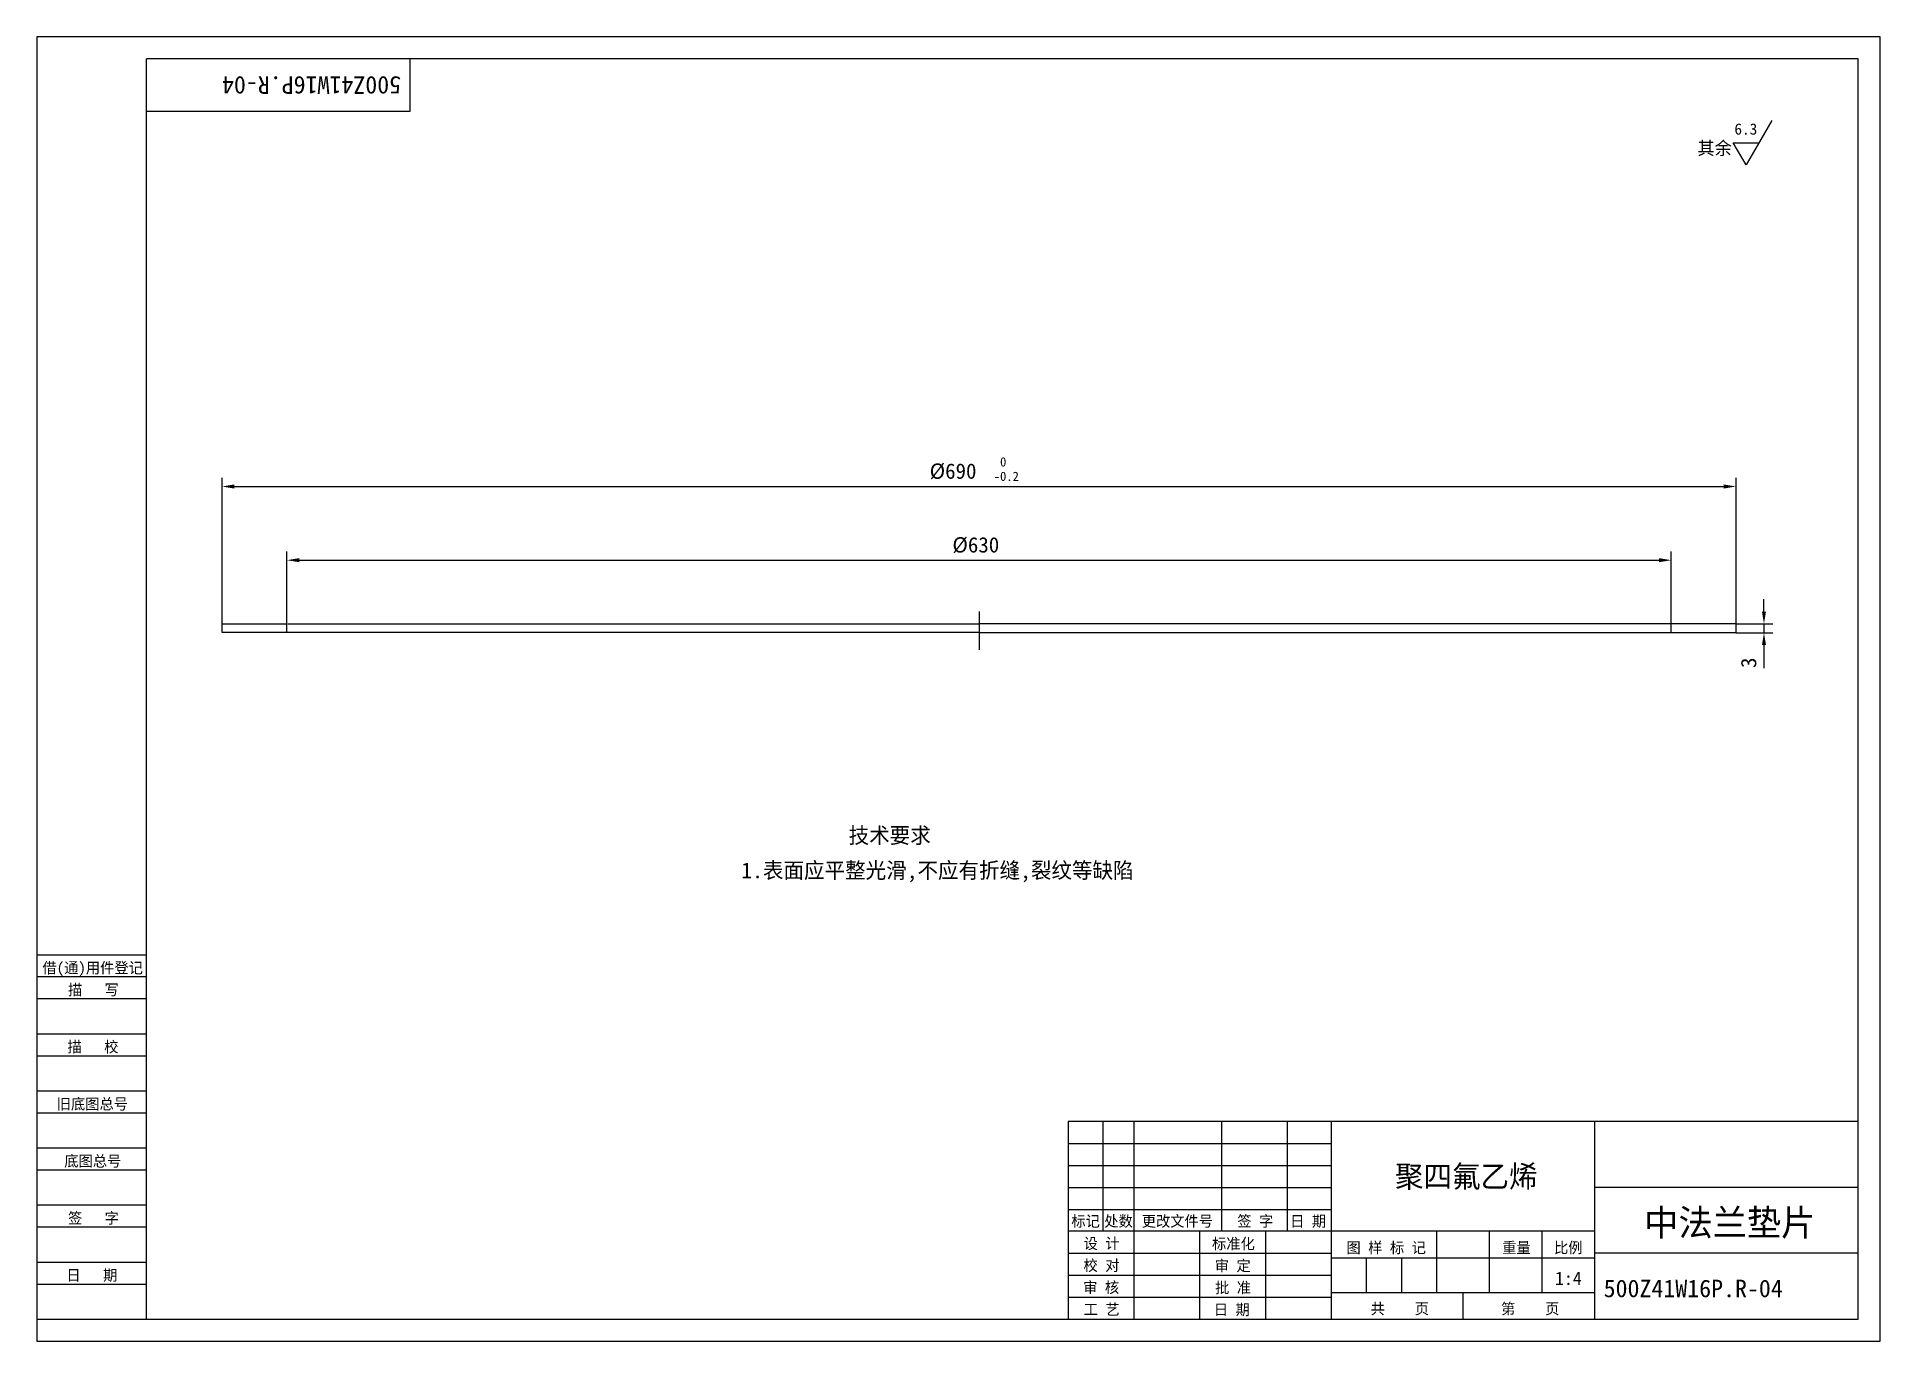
# Model space of a CAD drawing. Header units: metres. Extents: x 0 to 420, y 0 to 297.
import ezdxf

# ---------------------------------------------------------------- set-up
doc = ezdxf.new("R2010")
doc.units = ezdxf.units.M
for name, color, linetype in [('C', 6, 'Continuous'), ('D', 1, 'Continuous'), ('FL', 5, 'Continuous'), ('T', 7, 'Continuous'), ('TL', 4, 'Continuous')]:
    doc.layers.add(name, color=color, linetype=linetype)

# ---------------------------------------------------------------- blocks, each defined once
blk = doc.blocks.new('TUKUN3')
at = {"layer": 'FL'}
for p, q in [((420, 297), (0, 297)), ((0, 297), (0, 0)), ((420, 0), (420, 297)), ((0, 78), (25, 78)), ((0, 70), (25, 70)), ((0, 65), (25, 65)), ((0, 57), (25, 57)), ((0, 52), (25, 52)), ((243, 25), (243, 50)), ((250, 5), (250, 50)), ((270, 25), (270, 50)), ((285, 25), (285, 50)), ((0, 44), (25, 44)), ((235, 45), (295, 45)), ((0, 39), (25, 39)), ((235, 40), (295, 40)), ((235, 35), (295, 35)), ((0, 31), (25, 31)), ((235, 30), (295, 30)), ((0, 26), (25, 26)), ((280, 5), (280, 25)), ((0, 18), (25, 18)), ((235, 20), (295, 20)), ((0, 13), (25, 13)), ((235, 15), (295, 15)), ((235, 10), (295, 10)), ((0, 0), (420, 0))]:
    blk.add_line(p, q, dxfattribs=at)
at = {"layer": 'TL'}
for p, q in [((415, 292), (25, 292)), ((25, 5), (25, 292)), ((85, 292), (85, 280)), ((415, 5), (415, 292)), ((85, 280), (25, 280)), ((0, 88), (25, 88)), ((0, 83), (25, 83)), ((415, 50), (235, 50)), ((235, 50), (235, 5)), ((295, 5), (295, 50)), ((355, 5), (355, 50)), ((415, 35), (355, 35)), ((355, 25), (235, 25)), ((265, 5), (265, 25)), ((319, 11), (319, 25)), ((331, 11), (331, 25)), ((343, 11), (343, 25)), ((295, 19), (355, 19)), ((303, 11), (303, 19)), ((311, 11), (311, 19)), ((415, 20), (355, 20)), ((355, 11), (295, 11)), ((325, 5), (325, 11)), ((0, 5), (415, 5))]:
    blk.add_line(p, q, dxfattribs=at)
at = {"layer": 'T'}
for s, p in [('借(通)用件登记', (1.26, 83.76)), ('描   写', (7.09, 78.76)), ('描   校', (6.98, 65.76)), ('旧底图总号', (4.52, 52.76)), ('底图总号', (6.25, 39.76)), ('签   字', (7.1, 26.76)), ('标记', (235.71, 26.07)), ('处数', (243.22, 26.07)), ('更改文件号', (251.75, 26.07)), ('签 字', (273.53, 26.07)), ('日 期', (285.57, 26.07)), ('设 计', (238.5, 20.99)), ('标准化', (267.77, 20.93)), ('图 样 标 记', (298.4, 20.04)), ('重量', (333.88, 20.04)), ('比例', (345.7, 20.04)), ('校 对', (238.48, 15.99)), ('审 定', (268.39, 15.93)), ('日   期', (6.72, 13.76)), ('审 核', (238.41, 10.99)), ('批 准', (268.46, 10.93)), ('工 艺', (238.52, 5.99)), ('日 期', (268.18, 5.93)), ('共    页', (303.91, 6.13)), ('第    页', (333.62, 6.13))]:
    blk.add_text(s, height=2.5, dxfattribs=at).set_placement(p)

msp = doc.modelspace()

# ---------------------------------------------------------------- linework, layer by layer
at = {"layer": 'C'}
msp.add_line((214.69, 166.17), (214.69, 157.43), dxfattribs=at)
at = {"layer": 'D'}
for p, q in [((395.33, 277.98), (389.47, 267.84)), ((389.47, 267.84), (386.54, 272.91)), ((386.54, 272.91), (392.4, 272.91)), ((42.19, 163.33), (42.19, 196.62)), ((44.99, 194.62), (384.36, 194.62)), ((387.16, 163.06), (387.16, 196.62)), ((56.99, 163.33), (56.99, 179.83)), ((59.79, 177.83), (369.6, 177.83)), ((372.4, 163.33), (372.4, 179.83)), ((393.53, 166.13), (393.53, 168.93)), ((387.11, 161.3), (395.53, 161.3)), ((387.16, 163.33), (395.53, 163.33)), ((393.53, 163.33), (393.53, 161.3)), ((393.53, 158.5), (393.53, 155.7)), ((393.53, 155.7), (393.53, 153.28))]:
    msp.add_line(p, q, dxfattribs=at)
for points in [[(44.99, 195.08), (44.99, 194.15), (42.19, 194.62)], [(384.36, 195.08), (384.36, 194.15), (387.16, 194.62)], [(59.79, 178.3), (59.79, 177.37), (56.99, 177.83)], [(369.6, 178.3), (369.6, 177.37), (372.4, 177.83)], [(393.06, 166.13), (394, 166.13), (393.53, 163.33)], [(393.06, 158.5), (394, 158.5), (393.53, 161.3)]]:
    msp.add_solid(points, dxfattribs=at)
at = {"layer": 'TL'}
for p, q in [((42.19, 163.33), (56.99, 163.33)), ((42.19, 161.33), (42.19, 163.33)), ((57.19, 161.33), (42.19, 161.33)), ((56.99, 161.45), (56.99, 163.42)), ((57.19, 163.33), (214.69, 163.33)), ((214.69, 161.33), (57.19, 161.33)), ((372.2, 163.33), (214.7, 163.33)), ((214.7, 161.33), (372.2, 161.33)), ((372.2, 161.33), (387.2, 161.33)), ((372.4, 161.45), (372.4, 163.42)), ((387.2, 163.33), (372.4, 163.33)), ((387.2, 161.33), (387.2, 163.33))]:
    msp.add_line(p, q, dxfattribs=at)

# ---------------------------------------------------------------- block references
at = {"layer": 'D'}
msp.add_blockref('TUKUN3', (0, 0), dxfattribs=at)

# ---------------------------------------------------------------- texts
for s, height, rotation, p in [('500Z41W16P.R-04', 4, 180, (83, 288)), ('3', 3.5, 90, (391.78, 153.28))]:
    msp.add_text(s, height=height, rotation=rotation, dxfattribs=at).set_placement(p)
for s, height, p in [('6.3', 2.55, (386.8, 274.75)), ('其余', 3, (378.4, 270.17)), ('%%C690', 3.5, (203.42, 196.37)), ('-0.2', 2.1, (218.04, 195.88)), (' 0', 2.1, (218.04, 199.17)), ('%%C630', 3.5, (208.61, 179.58)), ('技术要求', 3.6, (184.96, 113.37)), ('1.表面应平整光滑,不应有折缝,裂纹等缺陷', 3.6, (160.54, 105.41)), ('聚四氟乙烯', 5, (309.44, 35)), ('中法兰垫片', 6, (366.24, 24)), ('1:4', 3, (345.9, 12.79)), ('500Z41W16P.R-04', 4, (357, 10))]:
    msp.add_text(s, height=height, dxfattribs=at).set_placement(p)

doc.saveas('drawing.dxf')
